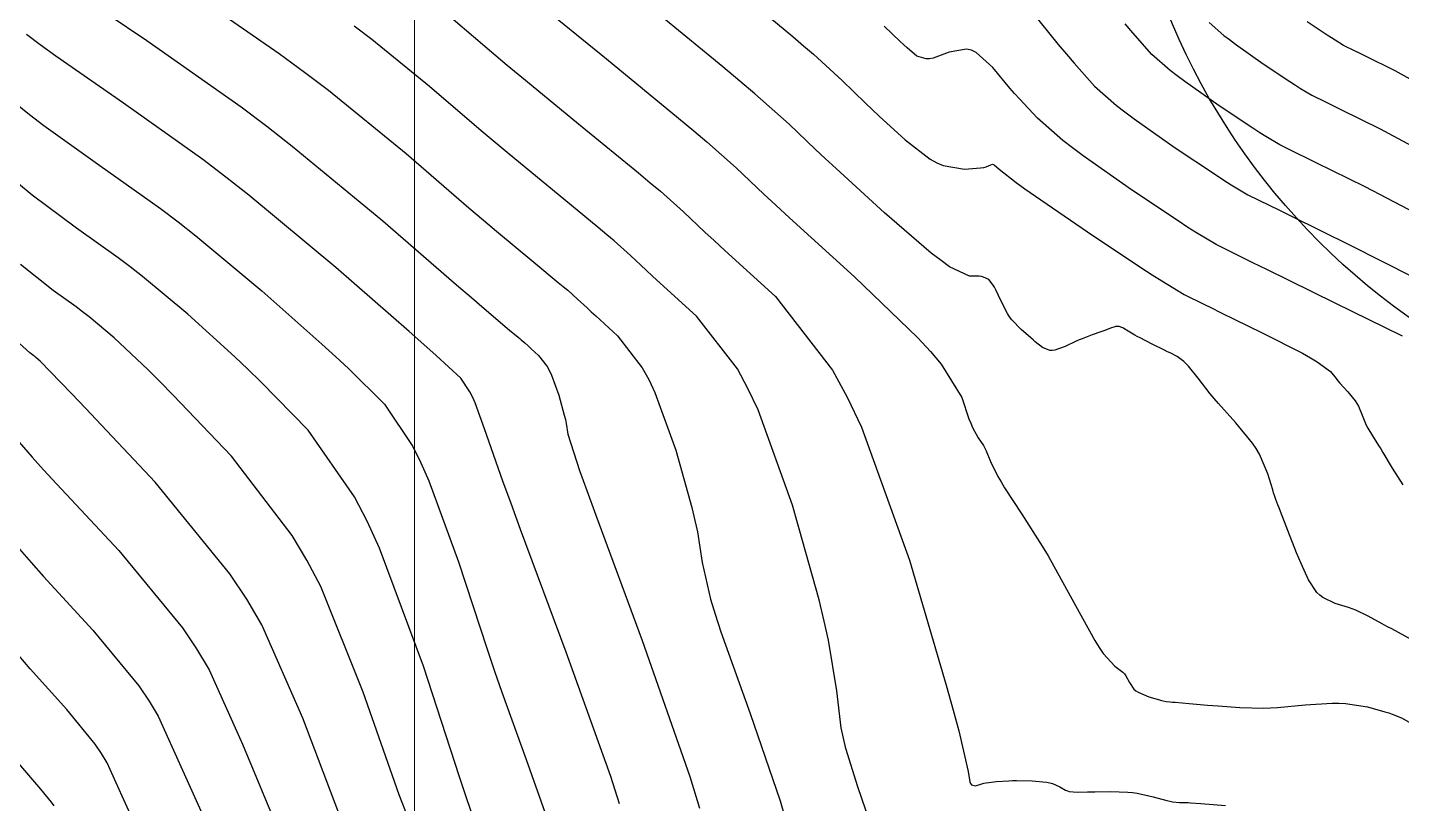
# Model space of a CAD drawing. Header units: metres. Extents: x 837117 to 838477, y 1189012 to 1191015.
# Drawn here: x 837660.1 to 837718.3, y 1189741.5 to 1189774.3 of the extents above; entities that cross this region are included whole.
import ezdxf

# ---------------------------------------------------------------- set-up
doc = ezdxf.new("R2010")
doc.units = ezdxf.units.M
doc.header["$LTSCALE"] = 0.3
for name, color, linetype in [('CIRCULOS', 60, 'Continuous'), ('COTAS 10', 1, 'Continuous'), ('COTAS INT', 252, 'Continuous')]:
    doc.layers.add(name, color=color, linetype=linetype)
doc.layers.add('COORD', color=7, linetype='Continuous', lineweight=20)

msp = doc.modelspace()

# ---------------------------------------------------------------- linework, layer by layer
at = {"layer": 'CIRCULOS'}
msp.add_circle((837735.353, 1189785.775), 29, dxfattribs=at)
at = {"layer": 'COORD'}
msp.add_line((837676.514, 1189013.872), (837676.514, 1191013.872), dxfattribs=at)
at = {"layer": 'COTAS 10'}
for points, elevation in [([(837695.817, 1189740.694), (837695.307, 1189742.177), (837694.796, 1189743.795), (837694.69, 1189744.237), (837694.601, 1189744.676), (837694.407, 1189746.238), (837694.064, 1189748.384), (837693.881, 1189749.19), (837693.66, 1189750.089), (837692.539, 1189754.105), (837691.081, 1189758.141), (837690.646, 1189759.053), (837690.198, 1189759.877), (837688.467, 1189762.109), (837686.932, 1189763.509), (837686.607, 1189763.808), (837686.325, 1189764.068), (837685.669, 1189764.687), (837684.97, 1189765.306), (837684.662, 1189765.566), (837684.304, 1189765.865), (837682.596, 1189767.267), (837680.525, 1189768.976), (837679.938, 1189769.468), (837679.345, 1189769.968), (837677.156, 1189771.846), (837674.711, 1189773.836), (837673.957, 1189774.407)], 1680), ([(837718.382, 1189761.26), (837715.536, 1189762.662), (837712.634, 1189764.087), (837712.04, 1189764.379), (837711.538, 1189764.626), (837710.482, 1189765.147), (837709.651, 1189765.643), (837709.29, 1189765.875), (837708.873, 1189766.148), (837706.894, 1189767.472), (837704.855, 1189768.905), (837704.399, 1189769.246), (837703.991, 1189769.563), (837702.91, 1189770.508), (837702.151, 1189771.316), (837701.945, 1189771.546), (837701.742, 1189771.78), (837701.025, 1189772.649), (837700.312, 1189773.291), (837700.112, 1189773.381), (837699.91, 1189773.433), (837699.168, 1189773.305), (837698.501, 1189773.051), (837698.346, 1189773.023), (837698.203, 1189773.014), (837697.797, 1189773.136), (837697.389, 1189773.476), (837697.246, 1189773.605), (837697.09, 1189773.749), (837696.418, 1189774.395)], 1690), ([(837679.004, 1189740.88), (837678.732, 1189741.661), (837678.415, 1189742.597), (837676.889, 1189747.281), (837675.031, 1189752.284), (837674.504, 1189753.422), (837673.972, 1189754.452), (837672.003, 1189757.281), (837670.004, 1189759.33), (837669.452, 1189759.869), (837668.901, 1189760.395), (837666.916, 1189762.194), (837664.987, 1189763.799), (837664.471, 1189764.204), (837663.963, 1189764.592), (837662.194, 1189765.849), (837660.316, 1189767.247), (837659.74, 1189767.724)], 1670), ([(837665.052, 1189739.727), (837664.123, 1189741.778), (837663.493, 1189743.187), (837663.253, 1189743.583), (837662.984, 1189743.982), (837661.778, 1189745.444), (837660.227, 1189747.174), (837659.742, 1189747.741)], 1660)]:
    msp.add_lwpolyline(points, dxfattribs=dict(at, elevation=elevation))
at = {"layer": 'COTAS INT'}
for points, elevation in [([(837661.806, 1189776.065), (837665.171, 1189773.79), (837669.169, 1189770.976), (837670.257, 1189770.157), (837671.337, 1189769.32), (837675.171, 1189766.154), (837678.296, 1189763.448), (837678.929, 1189762.901), (837679.461, 1189762.443), (837680.544, 1189761.522), (837680.902, 1189761.229), (837680.977, 1189761.166), (837681.041, 1189761.111), (837681.188, 1189760.982), (837681.325, 1189760.852), (837681.384, 1189760.798), (837681.452, 1189760.735), (837681.774, 1189760.442), (837682.136, 1189759.974), (837682.23, 1189759.802), (837682.321, 1189759.611), (837682.627, 1189758.765), (837682.861, 1189757.924), (837682.908, 1189757.736), (837682.946, 1189757.567), (837683.018, 1189757.117), (837683.512, 1189755.58), (837683.817, 1189754.726), (837684.195, 1189753.685), (837686.165, 1189748.377), (837688.182, 1189742.605), (837688.588, 1189741.272)], 1676), ([(837666.573, 1189776.164), (837670.786, 1189773.237), (837671.848, 1189772.455), (837672.865, 1189771.684), (837676.164, 1189769), (837678.821, 1189766.708), (837679.433, 1189766.185), (837679.993, 1189765.709), (837681.57, 1189764.395), (837682.603, 1189763.547), (837682.819, 1189763.366), (837683.006, 1189763.209), (837683.428, 1189762.834), (837683.825, 1189762.46), (837683.996, 1189762.303), (837684.192, 1189762.122), (837685.121, 1189761.276), (837686.167, 1189759.926), (837686.438, 1189759.428), (837686.701, 1189758.876), (837687.583, 1189756.435), (837688.261, 1189754.007), (837688.395, 1189753.463), (837688.505, 1189752.975), (837688.712, 1189751.678), (837689.056, 1189750.128), (837689.254, 1189749.481), (837689.495, 1189748.74), (837690.736, 1189745.277), (837692.006, 1189741.58), (837692.266, 1189740.691)], 1678), ([(837681.589, 1189775.508), (837684.648, 1189773.012), (837687.706, 1189770.502), (837688.347, 1189769.966), (837688.899, 1189769.5), (837690.15, 1189768.392), (837691.325, 1189767.284), (837691.83, 1189766.819), (837692.412, 1189766.284), (837695.161, 1189763.777), (837697.84, 1189761.194), (837698.377, 1189760.611), (837698.827, 1189760.086), (837699.713, 1189758.667), (837700.008, 1189757.77), (837700.085, 1189757.574), (837700.159, 1189757.4), (837700.406, 1189756.96), (837700.628, 1189756.628), (837700.685, 1189756.523), (837700.741, 1189756.411), (837700.927, 1189755.96), (837701.236, 1189755.32), (837701.369, 1189755.089), (837701.523, 1189754.836), (837702.248, 1189753.727), (837703.12, 1189752.366), (837703.366, 1189751.953), (837703.613, 1189751.525), (837704.523, 1189749.849), (837705.34, 1189748.374), (837705.529, 1189748.072), (837705.703, 1189747.817), (837706.195, 1189747.279), (837706.526, 1189747.03), (837706.597, 1189746.956), (837706.66, 1189746.88), (837706.816, 1189746.586), (837707.003, 1189746.307), (837707.085, 1189746.24), (837707.181, 1189746.177), (837707.64, 1189745.987), (837708.084, 1189745.857), (837708.172, 1189745.833), (837708.244, 1189745.813), (837708.375, 1189745.783), (837708.543, 1189745.772), (837708.637, 1189745.764), (837708.753, 1189745.754), (837709.344, 1189745.701), (837710.115, 1189745.635), (837710.344, 1189745.616), (837710.579, 1189745.598), (837711.485, 1189745.533), (837712.487, 1189745.51), (837712.783, 1189745.518), (837713.087, 1189745.533), (837714.253, 1189745.64), (837715.399, 1189745.718), (837715.691, 1189745.715), (837715.973, 1189745.7), (837716.896, 1189745.557), (837717.636, 1189745.354), (837717.801, 1189745.302), (837717.949, 1189745.253), (837718.34, 1189745.089), (837718.662, 1189744.913)], 1684), ([(837718.774, 1189748.401), (837717.927, 1189748.86), (837717.721, 1189748.972), (837717.527, 1189749.077), (837716.932, 1189749.401), (837716.405, 1189749.655), (837716.254, 1189749.716), (837716.101, 1189749.773), (837715.532, 1189749.946), (837715.004, 1189750.188), (837714.877, 1189750.288), (837714.759, 1189750.402), (837714.403, 1189750.936), (837714.086, 1189751.639), (837713.992, 1189751.86), (837713.896, 1189752.092), (837713.527, 1189753.026), (837713.214, 1189753.841), (837713.154, 1189753.998), (837713.104, 1189754.126), (837713.017, 1189754.34), (837712.957, 1189754.519), (837712.923, 1189754.624), (837712.883, 1189754.754), (837712.678, 1189755.427), (837712.318, 1189756.266), (837712.179, 1189756.5), (837712.024, 1189756.736), (837711.326, 1189757.598), (837710.588, 1189758.415), (837710.408, 1189758.623), (837710.239, 1189758.823), (837709.718, 1189759.48), (837709.308, 1189759.989), (837709.21, 1189760.096), (837709.118, 1189760.189), (837708.838, 1189760.401), (837708.531, 1189760.553), (837708.421, 1189760.607), (837708.301, 1189760.667), (837707.778, 1189760.927), (837707.261, 1189761.192), (837707.145, 1189761.255), (837707.04, 1189761.312), (837706.76, 1189761.481), (837706.577, 1189761.596), (837706.535, 1189761.62), (837706.495, 1189761.639), (837706.38, 1189761.681), (837706.266, 1189761.68), (837706.228, 1189761.673), (837706.186, 1189761.663), (837706.01, 1189761.601), (837705.771, 1189761.509), (837705.69, 1189761.479), (837705.602, 1189761.448), (837705.231, 1189761.321), (837704.804, 1189761.16), (837704.681, 1189761.108), (837704.556, 1189761.053), (837704.088, 1189760.825), (837703.648, 1189760.667), (837703.54, 1189760.655), (837703.439, 1189760.658), (837703.126, 1189760.784), (837702.822, 1189761.032), (837702.727, 1189761.112), (837702.627, 1189761.197), (837702.225, 1189761.545), (837701.831, 1189761.96), (837701.735, 1189762.088), (837701.646, 1189762.222), (837701.372, 1189762.751), (837701.15, 1189763.235), (837701.093, 1189763.34), (837701.038, 1189763.432), (837700.856, 1189763.661), (837700.627, 1189763.773), (837700.543, 1189763.792), (837700.449, 1189763.806), (837700.033, 1189763.812), (837699.191, 1189764.207), (837698.829, 1189764.466), (837698.41, 1189764.789), (837696.43, 1189766.498), (837694.383, 1189768.37), (837693.922, 1189768.796), (837693.507, 1189769.182), (837692.391, 1189770.244), (837690.935, 1189771.539), (837690.306, 1189772.072), (837689.579, 1189772.681), (837686.137, 1189775.507)], 1686), ([(837690.596, 1189775.587), (837692.55, 1189773.965), (837693.006, 1189773.574), (837693.426, 1189773.208), (837694.631, 1189772.097), (837695.628, 1189771.135), (837695.915, 1189770.863), (837696.207, 1189770.589), (837697.303, 1189769.58), (837698.374, 1189768.766), (837698.651, 1189768.615), (837698.92, 1189768.496), (837699.818, 1189768.335), (837700.502, 1189768.395), (837700.635, 1189768.415), (837700.744, 1189768.437), (837700.934, 1189768.528), (837701.008, 1189768.56), (837701.043, 1189768.545), (837701.086, 1189768.519), (837701.292, 1189768.335), (837702.016, 1189767.775), (837702.385, 1189767.512), (837702.828, 1189767.202), (837705.033, 1189765.692), (837707.292, 1189764.18), (837707.769, 1189763.869), (837708.181, 1189763.604), (837709.13, 1189763.037), (837709.958, 1189762.627), (837710.294, 1189762.462), (837710.676, 1189762.274), (837712.439, 1189761.408), (837714.139, 1189760.539), (837714.481, 1189760.35), (837714.768, 1189760.183), (837715.337, 1189759.764), (837715.573, 1189759.466), (837715.65, 1189759.375), (837715.731, 1189759.281), (837716.066, 1189758.91), (837716.383, 1189758.52), (837716.453, 1189758.413), (837716.516, 1189758.306), (837716.679, 1189757.926), (837716.814, 1189757.56), (837716.859, 1189757.463), (837716.908, 1189757.368), (837717.109, 1189757.037), (837717.372, 1189756.634), (837717.459, 1189756.493), (837717.552, 1189756.338), (837717.941, 1189755.672), (837718.399, 1189754.969)], 1688), ([(837702.262, 1189775.537), (837703.796, 1189773.63), (837704.145, 1189773.208), (837704.463, 1189772.832), (837705.337, 1189771.856), (837706.265, 1189771.046), (837706.615, 1189770.774), (837707.006, 1189770.481), (837708.756, 1189769.251), (837710.453, 1189768.115), (837710.811, 1189767.881), (837711.121, 1189767.683), (837711.834, 1189767.257), (837712.74, 1189766.81), (837713.171, 1189766.598), (837713.68, 1189766.347), (837716.17, 1189765.125), (837718.82, 1189763.787)], 1692), ([(837678.149, 1189774.692), (837679.87, 1189773.229), (837680.443, 1189772.751), (837681.057, 1189772.242), (837683.622, 1189770.14), (837686.005, 1189768.184), (837686.505, 1189767.766), (837686.935, 1189767.403), (837687.909, 1189766.539), (837688.825, 1189765.676), (837689.219, 1189765.313), (837689.672, 1189764.897), (837691.814, 1189762.943), (837694.229, 1189759.828), (837694.854, 1189758.679), (837695.461, 1189757.406), (837697.495, 1189751.775), (837699.04, 1189746.483), (837699.338, 1189745.425), (837699.579, 1189744.542), (837699.981, 1189742.825), (837700.049, 1189742.387), (837700.08, 1189742.312), (837700.116, 1189742.256), (837700.292, 1189742.219), (837700.555, 1189742.302), (837700.646, 1189742.322), (837700.746, 1189742.341), (837701.174, 1189742.398), (837701.698, 1189742.432), (837701.859, 1189742.435), (837702.027, 1189742.437), (837702.689, 1189742.422), (837703.299, 1189742.364), (837703.433, 1189742.338), (837703.553, 1189742.308), (837703.862, 1189742.165), (837704.105, 1189742.028), (837704.182, 1189742.002), (837704.264, 1189741.981), (837704.599, 1189741.949), (837705.038, 1189741.954), (837705.186, 1189741.956), (837705.346, 1189741.959), (837706.016, 1189741.973), (837706.745, 1189741.947), (837706.942, 1189741.925), (837707.136, 1189741.897), (837707.817, 1189741.742), (837708.393, 1189741.586), (837708.522, 1189741.558), (837708.636, 1189741.535), (837708.937, 1189741.507), (837709.205, 1189741.509), (837709.299, 1189741.506), (837709.401, 1189741.5), (837709.843, 1189741.466), (837710.887, 1189741.386)], 1682), ([(837719.258, 1189766.315), (837716.804, 1189767.588), (837714.726, 1189768.608), (837714.301, 1189768.817), (837713.942, 1189768.993), (837713.186, 1189769.367), (837712.591, 1189769.722), (837712.333, 1189769.888), (837712.034, 1189770.083), (837710.617, 1189771.031), (837709.157, 1189772.057), (837708.831, 1189772.301), (837708.539, 1189772.528), (837707.765, 1189773.205), (837706.952, 1189774.124), (837706.635, 1189774.504)], 1694), ([(837710.193, 1189774.553), (837710.813, 1189774.011), (837711.047, 1189773.829), (837711.309, 1189773.633), (837712.479, 1189772.81), (837713.614, 1189772.051), (837713.854, 1189771.894), (837714.061, 1189771.761), (837714.538, 1189771.476), (837715.144, 1189771.177), (837715.432, 1189771.036), (837715.773, 1189770.868), (837717.438, 1189770.05), (837719.696, 1189768.842)], 1696), ([(837720.135, 1189771.369), (837718.072, 1189772.513), (837716.819, 1189773.128), (837716.563, 1189773.254), (837716.346, 1189773.361), (837715.89, 1189773.586), (837715.531, 1189773.801), (837715.375, 1189773.901), (837715.195, 1189774.018), (837714.341, 1189774.59)], 1698), ([(837685.201, 1189741.449), (837684.828, 1189742.603), (837682.943, 1189747.88), (837681.01, 1189753.071), (837680.606, 1189754.17), (837680.26, 1189755.123), (837679.483, 1189757.346), (837679.082, 1189758.445), (837678.973, 1189758.69), (837678.864, 1189758.909), (837678.478, 1189759.483), (837677.433, 1189760.449), (837676.909, 1189760.915), (837676.283, 1189761.468), (837673.174, 1189764.179), (837669.5, 1189767.238), (837668.517, 1189768.009), (837667.549, 1189768.748), (837664.179, 1189771.143), (837661.31, 1189773.126), (837660.658, 1189773.604), (837660.068, 1189774.052)], 1674), ([(837659.603, 1189771.145), (837660.199, 1189770.664), (837660.813, 1189770.186), (837663.186, 1189768.496), (837665.756, 1189766.67), (837666.494, 1189766.107), (837667.243, 1189765.518), (837670.045, 1189763.186), (837672.592, 1189760.931), (837673.18, 1189760.392), (837673.719, 1189759.89), (837675.241, 1189758.382), (837676.448, 1189756.586), (837676.788, 1189755.902), (837677.129, 1189755.138), (837678.382, 1189751.7), (837679.591, 1189748.003), (837679.906, 1189747.074), (837680.212, 1189746.187), (837681.242, 1189743.325), (837682.037, 1189741.098)], 1672), ([(837676.278, 1189740.794), (837675.863, 1189741.827), (837674.336, 1189746.181), (837672.541, 1189750.659), (837671.956, 1189751.771), (837671.333, 1189752.827), (837668.766, 1189756.181), (837666.289, 1189758.77), (837665.724, 1189759.345), (837665.21, 1189759.859), (837663.786, 1189761.201), (837662.73, 1189762.08), (837662.448, 1189762.302), (837662.17, 1189762.514), (837661.201, 1189763.203), (837659.819, 1189764.308)], 1668), ([(837673.311, 1189741.057), (837671.783, 1189745.08), (837670.05, 1189749.034), (837669.408, 1189750.12), (837668.694, 1189751.202), (837665.529, 1189755.08), (837662.575, 1189758.211), (837661.995, 1189758.822), (837661.519, 1189759.323), (837660.657, 1189760.208), (837660.474, 1189760.361), (837660.425, 1189760.4), (837660.377, 1189760.436), (837660.208, 1189760.556), (837659.322, 1189761.369)], 1666), ([(837659.204, 1189757.411), (837660.316, 1189756.134), (837660.796, 1189755.606), (837661.351, 1189755.001), (837663.979, 1189752.186), (837666.68, 1189748.913), (837667.281, 1189748.02), (837667.819, 1189747.133), (837669.23, 1189743.979), (837670.759, 1189740.286)], 1664), ([(837659.774, 1189752.241), (837660.269, 1189751.674), (837660.789, 1189751.088), (837662.878, 1189748.815), (837664.832, 1189746.447), (837665.267, 1189745.802), (837665.656, 1189745.16), (837666.676, 1189742.878), (837668.181, 1189739.558)], 1662), ([(837661.239, 1189741.364), (837661.136, 1189741.516), (837660.677, 1189742.073), (837659.665, 1189743.26)], 1658)]:
    msp.add_lwpolyline(points, dxfattribs=dict(at, elevation=elevation))

doc.saveas('drawing.dxf')
